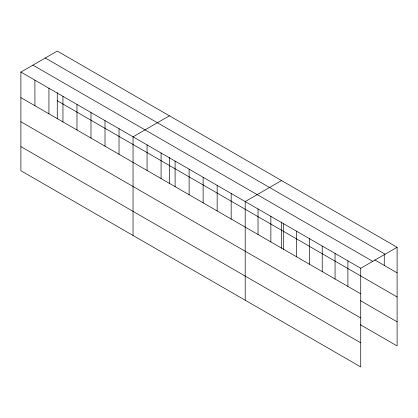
<?xml version="1.0" encoding="UTF-8"?>
<svg xmlns="http://www.w3.org/2000/svg" width="418" height="418" viewBox="0 0 418 418"><rect width="100%" height="100%" fill="white"/><g stroke="black" fill="none" stroke-linecap="round" stroke-linejoin="round"><path stroke-width="0.63" d="M20.9 72.068L360.734 268.267L360.734 366.931L20.9 170.727L20.9 72.068L57.266 51.069L397.1 247.273L397.1 345.932L360.259 324.666M169.41 115.817L133.044 136.811L133.044 235.475M281.554 180.56L245.188 201.56L245.188 300.223M360.734 268.267L397.1 247.273M45.264 57.997L385.098 254.201M374.774 259.939L397.1 272.829M32.902 65.135L372.736 261.339M57.266 100.754L397.1 296.952M20.9 97.624L360.734 293.828M360.259 300.542L397.1 321.808M20.9 121.748L360.734 317.952M20.9 146.603L360.734 342.807M384.262 254.557L384.262 265.42M347.896 260.853L347.896 286.414M335.058 253.444L335.058 278.999M322.221 246.03L322.221 271.59M309.383 238.621L309.383 264.176M296.545 231.206L296.545 256.767M283.702 223.797L283.702 249.353M281.554 221.995L281.554 248.266M270.864 216.383L270.864 241.944M258.026 208.969L258.026 234.529M231.17 193.466L231.17 219.027M217.156 185.373L217.156 210.933M203.138 177.279L203.138 202.84M189.119 169.185L189.119 194.746M175.1 161.092L175.1 186.653M169.41 157.246L169.41 183.518M161.082 152.998L161.082 178.559M147.063 144.905L147.063 170.466M119.025 128.718L119.025 154.279M105.007 120.624L105.007 146.185M90.988 112.531L90.988 138.092M76.975 104.437L76.975 129.998M62.956 96.344L62.956 121.904M57.266 92.498L57.266 118.775M48.937 88.25L48.937 113.811M34.919 80.157L34.919 105.717"/></g></svg>
